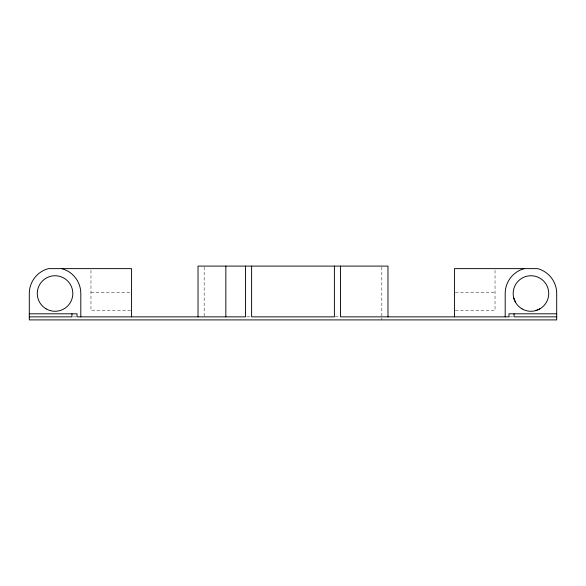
<?xml version="1.0" encoding="UTF-8"?>
<svg xmlns="http://www.w3.org/2000/svg" width="586" height="586" viewBox="0 0 586 586"><rect width="100%" height="100%" fill="white"/><g stroke="black" fill="none" stroke-linecap="round" stroke-linejoin="round"><path stroke-width="0.44" stroke-dasharray="2.93 2.2" d="M90.962 292.744L130.663 292.744M455.337 292.744L495.038 292.744M130.663 310.514L90.962 310.514L90.962 269.523M455.337 310.514L495.038 310.514L495.038 269.523M73.133 316.858L76.29 316.858M246.809 316.858L250.801 316.858M335.199 316.858L339.191 316.858M509.71 316.858L512.867 316.858M381.83 267.011L381.83 317.165M381.83 318.081L381.83 319.905M204.17 267.011L204.17 317.165"/><path stroke-width="0.88" d="M535.545 310.668L539.831 308.895M29.3 313.81L77.015 313.81L77.015 316.858L245.512 316.858L245.512 266.095M556.7 313.81L508.985 313.81L508.985 316.858L340.488 316.858L340.488 266.095M29.3 316.858L71.939 316.858L71.939 313.81M556.7 316.858L514.061 316.858L514.061 313.81M513.783 298.106L515.563 302.391M505.191 316.858L505.191 293.505A25.755 25.755 0 0 1 524.28 268.63M454.428 316.858L454.428 268.63L537.611 268.63A25.755 25.755 0 0 1 556.7 293.505L556.7 319.905L29.3 319.905L29.3 293.505A25.755 25.755 0 0 1 48.389 268.63L131.572 268.63L131.572 316.858M387.976 316.858L387.976 266.095L198.024 266.095L198.024 316.858M334.394 266.095L334.394 316.858L251.606 316.858L251.606 266.095M225.844 266.095L225.844 316.858M80.809 316.858L80.809 293.505A25.755 25.755 0 0 0 61.72 268.63M522.06 308.895A17.763 17.763 0 0 0 548.716 293.505A17.763 17.763 0 0 0 522.06 278.123A17.763 17.763 0 0 0 522.06 308.895M46.169 308.895A17.763 17.763 0 0 0 72.818 293.505A17.763 17.763 0 0 0 46.169 278.123A17.763 17.763 0 0 0 46.169 308.895"/></g></svg>
